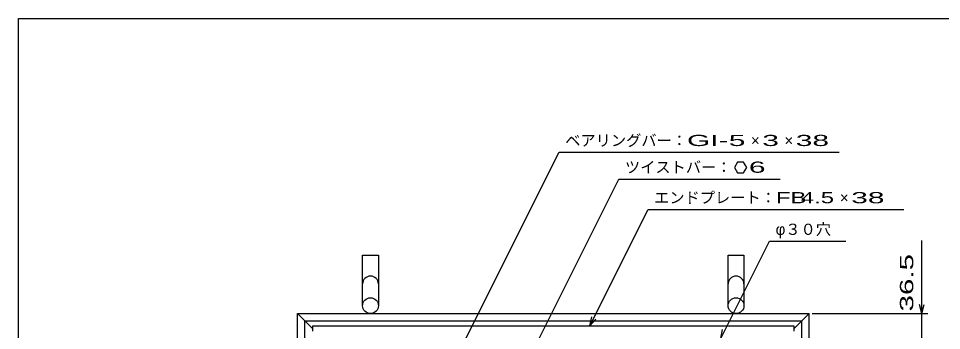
# Model space of a CAD drawing. Units: millimetres, scale not verified. Extents: x -910 to 866, y -641 to 527.
# Drawn here: x -864 to -107, y 270 to 527 of the extents above; entities that cross this region are included whole.
import ezdxf
from ezdxf.enums import TextEntityAlignment as Align

# ---------------------------------------------------------------- set-up
doc = ezdxf.new("R2010")
doc.units = ezdxf.units.MM
doc.header["$LTSCALE"] = 5
doc.linetypes.add('DASHED', pattern=[7.5, 6, -1.5])
for name, color, linetype, lineweight in [('0_2', 150, 'Continuous', 25), ('16', 3, 'Continuous', 25), ('19', 6, 'Continuous', 25), ('22', 4, 'Continuous', 25)]:
    doc.layers.add(name, color=color, linetype=linetype, lineweight=lineweight)
doc.styles.add('ベクトル', font='')
doc.styles.get('ベクトル').set_extended_font_data('ベクトル')

msp = doc.modelspace()

# ---------------------------------------------------------------- linework, layer by layer
at = {"layer": '0_2'}
for p, q in [((-864.5, -573.25), (-864.5, 526.75)), ((-864.5, 526.75), (865.5, 526.75))]:
    msp.add_line(p, q, dxfattribs=at)
at = {"layer": '16'}
for p, q in [((-623, 274.25), (-228, 274.25)), ((-623, 269.75), (-623, 274.25)), ((-228, 274.25), (-228, 269.75))]:
    msp.add_line(p, q, dxfattribs=at)
at = {"layer": '19'}
for p, q in [((-582, 290.75), (-582, 332.37)), ((-582, 332.37), (-569, 332.37)), ((-569, 332.37), (-569, 290.75)), ((-282, 290.75), (-282, 332.37)), ((-282, 332.37), (-269, 332.37)), ((-269, 332.37), (-269, 290.75)), ((-635.5, 284.25), (-215.5, 284.25)), ((-635.5, -135.75), (-635.5, 284.25)), ((-215.5, -135.75), (-215.5, 284.25)), ((-629.5, 278.25), (-221.5, 278.25)), ((-629.5, -129.75), (-629.5, 278.25)), ((-221.5, -129.75), (-221.5, 278.25))]:
    msp.add_line(p, q, dxfattribs=at)
at = {"layer": '19', "linetype": 'DASHED'}
for p, q in [((-623, 271.75), (-635.5, 284.25)), ((-228, 271.75), (-215.5, 284.25))]:
    msp.add_line(p, q, dxfattribs=at)
at = {"layer": '19'}
for centre in [(-575.5, 290.75), (-275.5, 290.75)]:
    msp.add_circle(centre, 6.5, dxfattribs=at)
for centre in [(-575.5, 308.59), (-275.5, 308.59)]:
    msp.add_arc(centre, 6.5, 0, 180, dxfattribs=at)
at = {"layer": '22'}
for p, q in [((-528, 202.25), (-420.75, 416.75)), ((-420.75, 416.75), (-190.75, 416.75)), ((-274.25, 408.633), (-276.75, 404.302)), ((-276.75, 404.302), (-274.25, 399.972)), ((-269.25, 408.633), (-274.25, 408.633)), ((-266.75, 404.25), (-269.25, 408.633)), ((-269.25, 399.972), (-266.75, 404.302)), ((-455.5, 227.25), (-371.75, 394.75)), ((-371.75, 394.75), (-239.25, 394.75)), ((-274.25, 399.972), (-269.25, 399.972)), ((-395.5, 274.25), (-347.75, 369.75)), ((-347.75, 369.75), (-137.75, 369.75)), ((-288, 263.75), (-248, 343.75)), ((-248, 343.75), (-185.5, 343.75)), ((-123, 284.25), (-123, 344.25)), ((-123, 284.25), (-125, 291.75)), ((-123, 284.25), (-121, 291.75)), ((-395.5, 274.25), (-394, 281.55)), ((-213, 284.25), (-118, 284.25)), ((-123, 247.75), (-123, 284.25)), ((-395.5, 274.25), (-390.5, 279.75)), ((-288, 263.75), (-286.5, 271.05))]:
    msp.add_line(p, q, dxfattribs=at)

# ---------------------------------------------------------------- texts
at = {"layer": '22', "color": 2, "style": 'ベクトル'}
for s, p in [('ベアリングバー：', (-415.75, 426.5)), ('×', (-263.25, 426.5)), ('×', (-235.75, 426.5)), ('ツイストバー：', (-366.75, 404.5)), ('エンドプレート：', (-342.75, 379.5)), ('×', (-190.25, 379.5)), ('φ３０穴', (-243, 353.5))]:
    msp.add_text(s, height=9.164, dxfattribs=at).set_placement(p, align=Align.MIDDLE_LEFT)
for s, width, p in [('GI-', 2, (-315.75, 426.5)), (' 5 ', 2, (-288.25, 426.5)), (' 3 ', 2, (-260.75, 426.5)), (' 38 ', 2, (-233.25, 426.5)), (' 6 ', 2, (-271.75, 404.552)), ('FB', 1.6, (-242.75, 379.5)), (' 4.5 ', 1.6, (-227.75, 379.5)), (' 38 ', 2, (-187.75, 379.5))]:
    msp.add_text(s, height=9.164, dxfattribs=dict(at, width=width)).set_placement(p, align=Align.MIDDLE_LEFT)
at = {"layer": '22', "color": 2, "style": 'ベクトル', "width": 1.65}
msp.add_text(' 36.5 ', height=11, rotation=90, dxfattribs=at).set_placement((-135.5, 279.25), align=Align.MIDDLE_LEFT)

doc.saveas('drawing.dxf')
